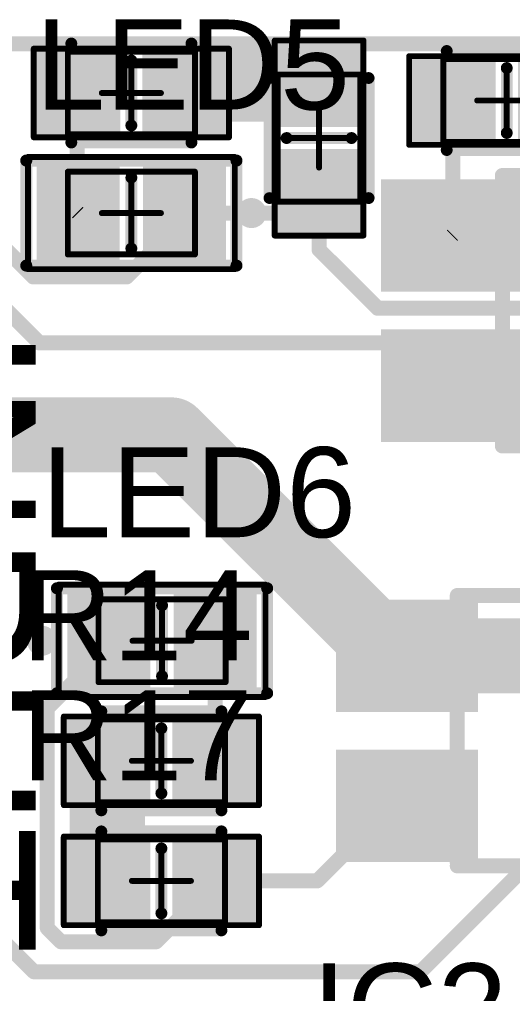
# Model space of a CAD drawing. Header units: millimetres. Extents: x 0.82 to 4.9, y 1.18 to 4.75.
# Drawn here: x 1.54 to 1.869, y 2.32 to 2.969 of the extents above; entities that cross this region are included whole.
import ezdxf

# ---------------------------------------------------------------- set-up
doc = ezdxf.new("R2010")
doc.units = ezdxf.units.MM
doc.header["$MEASUREMENT"] = 0
for name, color, linetype in [('Mechanical1', 6, 'Continuous'), ('Mechanical15', 56, 'Continuous'), ('TopLayer', 1, 'Continuous'), ('TopOverlay', 2, 'Continuous'), ('TopPaste', 8, 'Continuous'), ('TopSolder', 216, 'Continuous')]:
    doc.layers.add(name, color=color, linetype=linetype)
doc.styles.add('Arial', font='arial.ttf', dxfattribs={"height": 0.2})

# ---------------------------------------------------------------- blocks, each defined once
blk = doc.blocks.new('6_0805_L_22')
at = {"layer": 'TopLayer'}
for points in [[(-0.06061, -0.02559), (-0.06061, 0.02559), (-0.01139, 0.02559), (-0.01139, -0.02559)], [(0.01139, -0.02559), (0.01139, 0.02559), (0.06061, 0.02559), (0.06061, -0.02559)]]:
    blk.add_hatch(color=1, dxfattribs=at).paths.add_polyline_path(points)
at = {"layer": 'TopPaste'}
for points in [[(-0.06061, -0.02559), (-0.06061, 0.02559), (-0.01139, 0.02559), (-0.01139, -0.02559)], [(0.01139, -0.02559), (0.01139, 0.02559), (0.06061, 0.02559), (0.06061, -0.02559)]]:
    blk.add_hatch(color=8, dxfattribs=at).paths.add_polyline_path(points)
at = {"layer": 'TopSolder'}
for points in [[(-0.06461, -0.02959), (-0.06461, 0.02959), (-0.00739, 0.02959), (-0.00739, -0.02959)], [(0.00739, -0.02959), (0.00739, 0.02959), (0.06461, 0.02959), (0.06461, -0.02959)]]:
    blk.add_hatch(color=216, dxfattribs=at).paths.add_polyline_path(points)
at = {"layer": 'Mechanical1', "const_width": 0.00394}
for points in [[(-0.04232, -0.02756), (-0.04232, 0.02756)], [(-0.04232, 0.02756), (0.04232, 0.02756)], [(0.04232, -0.02756), (0.04232, 0.02756)], [(-0.04232, -0.02756), (0.04232, -0.02756)]]:
    blk.add_lwpolyline(points, dxfattribs=at)
at = {"layer": 'Mechanical1', "const_width": 0.00197}
for points in [[(-0.04331, 0.02756, 1), (-0.04134, 0.02756, 1)], [(-0.04331, 0.02756, 1), (-0.04134, 0.02756, 1)], [(0.04134, 0.02756, 1), (0.04331, 0.02756, 1)], [(0.04134, 0.02756, 1), (0.04331, 0.02756, 1)], [(-0.04331, -0.02756, 1), (-0.04134, -0.02756, 1)], [(-0.04331, -0.02756, 1), (-0.04134, -0.02756, 1)], [(0.04134, -0.02756, 1), (0.04331, -0.02756, 1)], [(0.04134, -0.02756, 1), (0.04331, -0.02756, 1)]]:
    blk.add_lwpolyline(points, format="xyb", close=True, dxfattribs=at)
at = {"layer": 'Mechanical15', "const_width": 0.00394}
for points in [[(-0.065, -0.02953), (-0.065, 0.02953)], [(-0.065, 0.02953), (0.065, 0.02953)], [(0.065, -0.02953), (0.065, 0.02953)], [(0, -0.01968), (0, 0.01969)], [(-0.01968, 0), (0.01969, 0)], [(-0.065, -0.02953), (0.065, -0.02953)]]:
    blk.add_lwpolyline(points, dxfattribs=at)
at = {"layer": 'Mechanical15', "const_width": 0.00197}
for points in [[(-0.06598, 0.02953, 1), (-0.06402, 0.02953, 1)], [(-0.06598, 0.02953, 1), (-0.06402, 0.02953, 1)], [(0.06402, 0.02953, 1), (0.06598, 0.02953, 1)], [(0.06402, 0.02953, 1), (0.06598, 0.02953, 1)], [(-0.00098, 0.01969, 1), (0.00098, 0.01969, 1)], [(-0.02067, 0, 1), (-0.0187, 0, 1)], [(0.0187, 0, 1), (0.02067, 0, 1)], [(-0.00098, -0.01968, 1), (0.00098, -0.01968, 1)], [(-0.06598, -0.02953, 1), (-0.06402, -0.02953, 1)], [(-0.06598, -0.02953, 1), (-0.06402, -0.02953, 1)], [(0.06402, -0.02953, 1), (0.06598, -0.02953, 1)], [(0.06402, -0.02953, 1), (0.06598, -0.02953, 1)]]:
    blk.add_lwpolyline(points, format="xyb", close=True, dxfattribs=at)
at = {"layer": 'TopOverlay', "const_width": 0.00787}
for points in [[(-0.04, 0.033), (0.04, 0.033)], [(0, -0.02165), (0, 0.02165)], [(-0.04, -0.033), (0.04, -0.033)]]:
    blk.add_lwpolyline(points, dxfattribs=at)
at = {"layer": 'TopOverlay', "const_width": 0.00394}
for points in [[(-0.04197, 0.033, 1), (-0.03803, 0.033, 1)], [(0.03803, 0.033, 1), (0.04197, 0.033, 1)], [(-0.00197, 0.02165, 1), (0.00197, 0.02165, 1)], [(-0.00197, -0.02165, 1), (0.00197, -0.02165, 1)], [(-0.04197, -0.033, 1), (-0.03803, -0.033, 1)], [(0.03803, -0.033, 1), (0.04197, -0.033, 1)]]:
    blk.add_lwpolyline(points, format="xyb", close=True, dxfattribs=at)
blk = doc.blocks.new('6_0805_L_23')
at = {"layer": 'TopLayer'}
for points in [[(-0.06061, -0.02559), (-0.06061, 0.02559), (-0.01139, 0.02559), (-0.01139, -0.02559)], [(0.01139, -0.02559), (0.01139, 0.02559), (0.06061, 0.02559), (0.06061, -0.02559)]]:
    blk.add_hatch(color=1, dxfattribs=at).paths.add_polyline_path(points)
at = {"layer": 'TopPaste'}
for points in [[(-0.06061, -0.02559), (-0.06061, 0.02559), (-0.01139, 0.02559), (-0.01139, -0.02559)], [(0.01139, -0.02559), (0.01139, 0.02559), (0.06061, 0.02559), (0.06061, -0.02559)]]:
    blk.add_hatch(color=8, dxfattribs=at).paths.add_polyline_path(points)
at = {"layer": 'TopSolder'}
for points in [[(-0.06461, -0.02959), (-0.06461, 0.02959), (-0.00739, 0.02959), (-0.00739, -0.02959)], [(0.00739, -0.02959), (0.00739, 0.02959), (0.06461, 0.02959), (0.06461, -0.02959)]]:
    blk.add_hatch(color=216, dxfattribs=at).paths.add_polyline_path(points)
at = {"layer": 'Mechanical1', "const_width": 0.00394}
for points in [[(-0.04232, 0.02756), (-0.04232, -0.02756)], [(0.04232, 0.02756), (-0.04232, 0.02756)], [(0.04232, 0.02756), (0.04232, -0.02756)], [(0.04232, -0.02756), (-0.04232, -0.02756)]]:
    blk.add_lwpolyline(points, dxfattribs=at)
at = {"layer": 'Mechanical1', "const_width": 0.00197}
for points in [[(-0.04331, 0.02756, 1), (-0.04134, 0.02756, 1)], [(-0.04331, 0.02756, 1), (-0.04134, 0.02756, 1)], [(0.04134, 0.02756, 1), (0.04331, 0.02756, 1)], [(0.04134, 0.02756, 1), (0.04331, 0.02756, 1)], [(-0.04331, -0.02756, 1), (-0.04134, -0.02756, 1)], [(-0.04331, -0.02756, 1), (-0.04134, -0.02756, 1)], [(0.04134, -0.02756, 1), (0.04331, -0.02756, 1)], [(0.04134, -0.02756, 1), (0.04331, -0.02756, 1)]]:
    blk.add_lwpolyline(points, format="xyb", close=True, dxfattribs=at)
at = {"layer": 'Mechanical15', "const_width": 0.00394}
for points in [[(-0.065, 0.02953), (-0.065, -0.02953)], [(0.065, 0.02953), (-0.065, 0.02953)], [(0.065, 0.02953), (0.065, -0.02953)], [(0, 0.01969), (0, -0.01969)], [(0.01969, 0), (-0.01969, 0)], [(0.065, -0.02953), (-0.065, -0.02953)]]:
    blk.add_lwpolyline(points, dxfattribs=at)
at = {"layer": 'Mechanical15', "const_width": 0.00197}
for points in [[(-0.06598, 0.02953, 1), (-0.06402, 0.02953, 1)], [(-0.06598, 0.02953, 1), (-0.06402, 0.02953, 1)], [(0.06402, 0.02953, 1), (0.06598, 0.02953, 1)], [(0.06402, 0.02953, 1), (0.06598, 0.02953, 1)], [(-0.00098, 0.01969, 1), (0.00098, 0.01969, 1)], [(-0.02067, 0, 1), (-0.0187, 0, 1)], [(0.0187, 0, 1), (0.02067, 0, 1)], [(-0.00098, -0.01969, 1), (0.00098, -0.01969, 1)], [(-0.06598, -0.02953, 1), (-0.06402, -0.02953, 1)], [(-0.06598, -0.02953, 1), (-0.06402, -0.02953, 1)], [(0.06402, -0.02953, 1), (0.06598, -0.02953, 1)], [(0.06402, -0.02953, 1), (0.06598, -0.02953, 1)]]:
    blk.add_lwpolyline(points, format="xyb", close=True, dxfattribs=at)
at = {"layer": 'TopOverlay', "const_width": 0.00787}
for points in [[(0.04, 0.033), (-0.04, 0.033)], [(0, 0.02165), (0, -0.02165)], [(0.04, -0.033), (-0.04, -0.033)]]:
    blk.add_lwpolyline(points, dxfattribs=at)
at = {"layer": 'TopOverlay', "const_width": 0.00394}
for points in [[(-0.04197, 0.033, 1), (-0.03803, 0.033, 1)], [(0.03803, 0.033, 1), (0.04197, 0.033, 1)], [(-0.00197, 0.02165, 1), (0.00197, 0.02165, 1)], [(-0.00197, -0.02165, 1), (0.00197, -0.02165, 1)], [(-0.04197, -0.033, 1), (-0.03803, -0.033, 1)], [(0.03803, -0.033, 1), (0.04197, -0.033, 1)]]:
    blk.add_lwpolyline(points, format="xyb", close=True, dxfattribs=at)
blk = doc.blocks.new('6_0805_L_24')
at = {"layer": 'TopLayer'}
for points in [[(-0.06061, -0.02559), (-0.06061, 0.02559), (-0.01139, 0.02559), (-0.01139, -0.02559)], [(0.01139, -0.02559), (0.01139, 0.02559), (0.06061, 0.02559), (0.06061, -0.02559)]]:
    blk.add_hatch(color=1, dxfattribs=at).paths.add_polyline_path(points)
at = {"layer": 'TopPaste'}
for points in [[(-0.06061, -0.02559), (-0.06061, 0.02559), (-0.01139, 0.02559), (-0.01139, -0.02559)], [(0.01139, -0.02559), (0.01139, 0.02559), (0.06061, 0.02559), (0.06061, -0.02559)]]:
    blk.add_hatch(color=8, dxfattribs=at).paths.add_polyline_path(points)
at = {"layer": 'TopSolder'}
for points in [[(-0.06461, -0.02959), (-0.06461, 0.02959), (-0.00739, 0.02959), (-0.00739, -0.02959)], [(0.00739, -0.02959), (0.00739, 0.02959), (0.06461, 0.02959), (0.06461, -0.02959)]]:
    blk.add_hatch(color=216, dxfattribs=at).paths.add_polyline_path(points)
at = {"layer": 'Mechanical1', "const_width": 0.00394}
for points in [[(-0.04232, -0.02756), (-0.04232, 0.02756)], [(0.04232, 0.02756), (-0.04232, 0.02756)], [(0.04232, -0.02756), (0.04232, 0.02756)], [(0.04232, -0.02756), (-0.04232, -0.02756)]]:
    blk.add_lwpolyline(points, dxfattribs=at)
at = {"layer": 'Mechanical1', "const_width": 0.00197}
for points in [[(-0.04331, 0.02756, 1), (-0.04134, 0.02756, 1)], [(-0.04331, 0.02756, 1), (-0.04134, 0.02756, 1)], [(0.04134, 0.02756, 1), (0.04331, 0.02756, 1)], [(0.04134, 0.02756, 1), (0.04331, 0.02756, 1)], [(-0.04331, -0.02756, 1), (-0.04134, -0.02756, 1)], [(-0.04331, -0.02756, 1), (-0.04134, -0.02756, 1)], [(0.04134, -0.02756, 1), (0.04331, -0.02756, 1)], [(0.04134, -0.02756, 1), (0.04331, -0.02756, 1)]]:
    blk.add_lwpolyline(points, format="xyb", close=True, dxfattribs=at)
at = {"layer": 'Mechanical15', "const_width": 0.00394}
for points in [[(-0.065, -0.02953), (-0.065, 0.02953)], [(0.065, 0.02953), (-0.065, 0.02953)], [(0.065, -0.02953), (0.065, 0.02953)], [(0, -0.01968), (0, 0.01969)], [(0.01969, 0), (-0.01969, 0)], [(0.065, -0.02953), (-0.065, -0.02953)]]:
    blk.add_lwpolyline(points, dxfattribs=at)
at = {"layer": 'Mechanical15', "const_width": 0.00197}
for points in [[(-0.06598, 0.02953, 1), (-0.06402, 0.02953, 1)], [(-0.06598, 0.02953, 1), (-0.06402, 0.02953, 1)], [(0.06402, 0.02953, 1), (0.06598, 0.02953, 1)], [(0.06402, 0.02953, 1), (0.06598, 0.02953, 1)], [(-0.00098, 0.01969, 1), (0.00098, 0.01969, 1)], [(-0.02067, 0, 1), (-0.0187, 0, 1)], [(0.0187, 0, 1), (0.02067, 0, 1)], [(-0.00098, -0.01968, 1), (0.00098, -0.01968, 1)], [(-0.06598, -0.02953, 1), (-0.06402, -0.02953, 1)], [(-0.06598, -0.02953, 1), (-0.06402, -0.02953, 1)], [(0.06402, -0.02953, 1), (0.06598, -0.02953, 1)], [(0.06402, -0.02953, 1), (0.06598, -0.02953, 1)]]:
    blk.add_lwpolyline(points, format="xyb", close=True, dxfattribs=at)
at = {"layer": 'TopOverlay', "const_width": 0.00787}
for points in [[(0.04, 0.033), (-0.04, 0.033)], [(0, -0.02165), (0, 0.02165)], [(0.04, -0.033), (-0.04, -0.033)]]:
    blk.add_lwpolyline(points, dxfattribs=at)
at = {"layer": 'TopOverlay', "const_width": 0.00394}
for points in [[(-0.04197, 0.033, 1), (-0.03803, 0.033, 1)], [(0.03803, 0.033, 1), (0.04197, 0.033, 1)], [(-0.00197, 0.02165, 1), (0.00197, 0.02165, 1)], [(-0.00197, -0.02165, 1), (0.00197, -0.02165, 1)], [(-0.04197, -0.033, 1), (-0.03803, -0.033, 1)], [(0.03803, -0.033, 1), (0.04197, -0.033, 1)]]:
    blk.add_lwpolyline(points, format="xyb", close=True, dxfattribs=at)
blk = doc.blocks.new('6_0805_L_25')
at = {"layer": 'TopLayer'}
for points in [[(-0.06061, -0.02559), (-0.06061, 0.02559), (-0.01139, 0.02559), (-0.01139, -0.02559)], [(0.01139, -0.02559), (0.01139, 0.02559), (0.06061, 0.02559), (0.06061, -0.02559)]]:
    blk.add_hatch(color=1, dxfattribs=at).paths.add_polyline_path(points)
at = {"layer": 'TopPaste'}
for points in [[(-0.06061, -0.02559), (-0.06061, 0.02559), (-0.01139, 0.02559), (-0.01139, -0.02559)], [(0.01139, -0.02559), (0.01139, 0.02559), (0.06061, 0.02559), (0.06061, -0.02559)]]:
    blk.add_hatch(color=8, dxfattribs=at).paths.add_polyline_path(points)
at = {"layer": 'TopSolder'}
for points in [[(-0.06461, -0.02959), (-0.06461, 0.02959), (-0.00739, 0.02959), (-0.00739, -0.02959)], [(0.00739, -0.02959), (0.00739, 0.02959), (0.06461, 0.02959), (0.06461, -0.02959)]]:
    blk.add_hatch(color=216, dxfattribs=at).paths.add_polyline_path(points)
at = {"layer": 'Mechanical1', "const_width": 0.00394}
for points in [[(-0.04232, 0.02756), (-0.04232, -0.02756)], [(0.04232, 0.02756), (-0.04232, 0.02756)], [(0.04232, 0.02756), (0.04232, -0.02756)], [(0.04232, -0.02756), (-0.04232, -0.02756)]]:
    blk.add_lwpolyline(points, dxfattribs=at)
at = {"layer": 'Mechanical1', "const_width": 0.00197}
for points in [[(-0.04331, 0.02756, 1), (-0.04134, 0.02756, 1)], [(-0.04331, 0.02756, 1), (-0.04134, 0.02756, 1)], [(0.04134, 0.02756, 1), (0.04331, 0.02756, 1)], [(0.04134, 0.02756, 1), (0.04331, 0.02756, 1)], [(-0.04331, -0.02756, 1), (-0.04134, -0.02756, 1)], [(-0.04331, -0.02756, 1), (-0.04134, -0.02756, 1)], [(0.04134, -0.02756, 1), (0.04331, -0.02756, 1)], [(0.04134, -0.02756, 1), (0.04331, -0.02756, 1)]]:
    blk.add_lwpolyline(points, format="xyb", close=True, dxfattribs=at)
at = {"layer": 'Mechanical15', "const_width": 0.00394}
for points in [[(-0.065, 0.02953), (-0.065, -0.02953)], [(0.065, 0.02953), (-0.065, 0.02953)], [(0.065, 0.02953), (0.065, -0.02953)], [(0, 0.01969), (0, -0.01969)], [(0.01969, 0), (-0.01969, 0)], [(0.065, -0.02953), (-0.065, -0.02953)]]:
    blk.add_lwpolyline(points, dxfattribs=at)
at = {"layer": 'Mechanical15', "const_width": 0.00197}
for points in [[(-0.06598, 0.02953, 1), (-0.06402, 0.02953, 1)], [(-0.06598, 0.02953, 1), (-0.06402, 0.02953, 1)], [(0.06402, 0.02953, 1), (0.06598, 0.02953, 1)], [(0.06402, 0.02953, 1), (0.06598, 0.02953, 1)], [(-0.00098, 0.01969, 1), (0.00098, 0.01969, 1)], [(-0.02067, 0, 1), (-0.0187, 0, 1)], [(0.0187, 0, 1), (0.02067, 0, 1)], [(-0.00098, -0.01969, 1), (0.00098, -0.01969, 1)], [(-0.06598, -0.02953, 1), (-0.06402, -0.02953, 1)], [(-0.06598, -0.02953, 1), (-0.06402, -0.02953, 1)], [(0.06402, -0.02953, 1), (0.06598, -0.02953, 1)], [(0.06402, -0.02953, 1), (0.06598, -0.02953, 1)]]:
    blk.add_lwpolyline(points, format="xyb", close=True, dxfattribs=at)
at = {"layer": 'TopOverlay', "const_width": 0.00787}
for points in [[(0.04, 0.033), (-0.04, 0.033)], [(0, 0.02165), (0, -0.02165)], [(0.04, -0.033), (-0.04, -0.033)]]:
    blk.add_lwpolyline(points, dxfattribs=at)
at = {"layer": 'TopOverlay', "const_width": 0.00394}
for points in [[(-0.04197, 0.033, 1), (-0.03803, 0.033, 1)], [(0.03803, 0.033, 1), (0.04197, 0.033, 1)], [(-0.00197, 0.02165, 1), (0.00197, 0.02165, 1)], [(-0.00197, -0.02165, 1), (0.00197, -0.02165, 1)], [(-0.04197, -0.033, 1), (-0.03803, -0.033, 1)], [(0.03803, -0.033, 1), (0.04197, -0.033, 1)]]:
    blk.add_lwpolyline(points, format="xyb", close=True, dxfattribs=at)
blk = doc.blocks.new('6_0805_L_26')
at = {"layer": 'TopLayer'}
for points in [[(-0.06061, -0.02559), (-0.06061, 0.02559), (-0.01139, 0.02559), (-0.01139, -0.02559)], [(0.01139, -0.02559), (0.01139, 0.02559), (0.06061, 0.02559), (0.06061, -0.02559)]]:
    blk.add_hatch(color=1, dxfattribs=at).paths.add_polyline_path(points)
at = {"layer": 'TopPaste'}
for points in [[(-0.06061, -0.02559), (-0.06061, 0.02559), (-0.01139, 0.02559), (-0.01139, -0.02559)], [(0.01139, -0.02559), (0.01139, 0.02559), (0.06061, 0.02559), (0.06061, -0.02559)]]:
    blk.add_hatch(color=8, dxfattribs=at).paths.add_polyline_path(points)
at = {"layer": 'TopSolder'}
for points in [[(-0.06461, -0.02959), (-0.06461, 0.02959), (-0.00739, 0.02959), (-0.00739, -0.02959)], [(0.00739, -0.02959), (0.00739, 0.02959), (0.06461, 0.02959), (0.06461, -0.02959)]]:
    blk.add_hatch(color=216, dxfattribs=at).paths.add_polyline_path(points)
at = {"layer": 'Mechanical1', "const_width": 0.00394}
for points in [[(-0.04232, -0.02756), (-0.04232, 0.02756)], [(-0.04232, 0.02756), (0.04232, 0.02756)], [(0.04232, -0.02756), (0.04232, 0.02756)], [(-0.04232, -0.02756), (0.04232, -0.02756)]]:
    blk.add_lwpolyline(points, dxfattribs=at)
at = {"layer": 'Mechanical1', "const_width": 0.00197}
for points in [[(-0.04331, 0.02756, 1), (-0.04134, 0.02756, 1)], [(-0.04331, 0.02756, 1), (-0.04134, 0.02756, 1)], [(0.04134, 0.02756, 1), (0.04331, 0.02756, 1)], [(0.04134, 0.02756, 1), (0.04331, 0.02756, 1)], [(-0.04331, -0.02756, 1), (-0.04134, -0.02756, 1)], [(-0.04331, -0.02756, 1), (-0.04134, -0.02756, 1)], [(0.04134, -0.02756, 1), (0.04331, -0.02756, 1)], [(0.04134, -0.02756, 1), (0.04331, -0.02756, 1)]]:
    blk.add_lwpolyline(points, format="xyb", close=True, dxfattribs=at)
at = {"layer": 'Mechanical15', "const_width": 0.00394}
for points in [[(-0.065, -0.02953), (-0.065, 0.02953)], [(-0.065, 0.02953), (0.065, 0.02953)], [(0.065, -0.02953), (0.065, 0.02953)], [(0, -0.01968), (0, 0.01969)], [(-0.01968, 0), (0.01969, 0)], [(-0.065, -0.02953), (0.065, -0.02953)]]:
    blk.add_lwpolyline(points, dxfattribs=at)
at = {"layer": 'Mechanical15', "const_width": 0.00197}
for points in [[(-0.06598, 0.02953, 1), (-0.06402, 0.02953, 1)], [(-0.06598, 0.02953, 1), (-0.06402, 0.02953, 1)], [(0.06402, 0.02953, 1), (0.06598, 0.02953, 1)], [(0.06402, 0.02953, 1), (0.06598, 0.02953, 1)], [(-0.00098, 0.01969, 1), (0.00098, 0.01969, 1)], [(-0.02067, 0, 1), (-0.0187, 0, 1)], [(0.0187, 0, 1), (0.02067, 0, 1)], [(-0.00098, -0.01968, 1), (0.00098, -0.01968, 1)], [(-0.06598, -0.02953, 1), (-0.06402, -0.02953, 1)], [(-0.06598, -0.02953, 1), (-0.06402, -0.02953, 1)], [(0.06402, -0.02953, 1), (0.06598, -0.02953, 1)], [(0.06402, -0.02953, 1), (0.06598, -0.02953, 1)]]:
    blk.add_lwpolyline(points, format="xyb", close=True, dxfattribs=at)
at = {"layer": 'TopOverlay', "const_width": 0.00787}
for points in [[(-0.04, 0.033), (0.04, 0.033)], [(0, -0.02165), (0, 0.02165)], [(-0.04, -0.033), (0.04, -0.033)]]:
    blk.add_lwpolyline(points, dxfattribs=at)
at = {"layer": 'TopOverlay', "const_width": 0.00394}
for points in [[(-0.04197, 0.033, 1), (-0.03803, 0.033, 1)], [(0.03803, 0.033, 1), (0.04197, 0.033, 1)], [(-0.00197, 0.02165, 1), (0.00197, 0.02165, 1)], [(-0.00197, -0.02165, 1), (0.00197, -0.02165, 1)], [(-0.04197, -0.033, 1), (-0.03803, -0.033, 1)], [(0.03803, -0.033, 1), (0.04197, -0.033, 1)]]:
    blk.add_lwpolyline(points, format="xyb", close=True, dxfattribs=at)
blk = doc.blocks.new('0805_LED___GREEN_56')
at = {"layer": 'TopLayer'}
for points in [[(-0.05905, -0.02756), (-0.05905, 0.02756), (-0.01181, 0.02756), (-0.01181, -0.02756)], [(0.01181, -0.02756), (0.01181, 0.02756), (0.05906, 0.02756), (0.05906, -0.02756)]]:
    blk.add_hatch(color=1, dxfattribs=at).paths.add_polyline_path(points)
at = {"layer": 'TopPaste'}
for points in [[(-0.05905, -0.02756), (-0.05905, 0.02756), (-0.01181, 0.02756), (-0.01181, -0.02756)], [(0.01181, -0.02756), (0.01181, 0.02756), (0.05906, 0.02756), (0.05906, -0.02756)]]:
    blk.add_hatch(color=8, dxfattribs=at).paths.add_polyline_path(points)
at = {"layer": 'TopSolder'}
for points in [[(-0.06305, -0.03156), (-0.06305, 0.03156), (-0.00781, 0.03156), (-0.00781, -0.03156)], [(0.00781, -0.03156), (0.00781, 0.03156), (0.06306, 0.03156), (0.06306, -0.03156)]]:
    blk.add_hatch(color=216, dxfattribs=at).paths.add_polyline_path(points)
at = {"layer": 'Mechanical1', "const_width": 0.00394}
for points in [[(0.04232, 0.02756), (-0.04232, 0.02756)], [(-0.04232, 0.02756), (-0.04232, -0.02756)], [(0.04232, 0.02756), (0.04232, -0.02756)], [(0.04232, -0.02756), (-0.04232, -0.02756)]]:
    blk.add_lwpolyline(points, dxfattribs=at)
at = {"layer": 'Mechanical1', "const_width": 0.00197}
for points in [[(-0.04331, 0.02756, 1), (-0.04134, 0.02756, 1)], [(-0.04331, 0.02756, 1), (-0.04134, 0.02756, 1)], [(0.04134, 0.02756, 1), (0.04331, 0.02756, 1)], [(0.04134, 0.02756, 1), (0.04331, 0.02756, 1)], [(-0.04331, -0.02756, 1), (-0.04134, -0.02756, 1)], [(-0.04331, -0.02756, 1), (-0.04134, -0.02756, 1)], [(0.04134, -0.02756, 1), (0.04331, -0.02756, 1)], [(0.04134, -0.02756, 1), (0.04331, -0.02756, 1)]]:
    blk.add_lwpolyline(points, format="xyb", close=True, dxfattribs=at)
at = {"layer": 'Mechanical15', "const_width": 0.00394}
for points in [[(-0.0689, 0.0374), (-0.0689, -0.0374)], [(0.0689, 0.0374), (-0.0689, 0.0374)], [(0.0689, 0.0374), (0.0689, -0.0374)], [(0, 0.01969), (0, -0.01969)], [(0.01969, 0), (-0.01968, 0)], [(0.0689, -0.0374), (-0.0689, -0.0374)]]:
    blk.add_lwpolyline(points, dxfattribs=at)
at = {"layer": 'Mechanical15', "const_width": 0.00197}
for points in [[(-0.06988, 0.0374, 1), (-0.06791, 0.0374, 1)], [(-0.06988, 0.0374, 1), (-0.06791, 0.0374, 1)], [(0.06791, 0.0374, 1), (0.06988, 0.0374, 1)], [(0.06791, 0.0374, 1), (0.06988, 0.0374, 1)], [(-0.00099, 0.01969, 1), (0.00098, 0.01969, 1)], [(-0.02067, 0, 1), (-0.0187, 0, 1)], [(0.0187, 0, 1), (0.02067, 0, 1)], [(-0.00099, -0.01969, 1), (0.00098, -0.01969, 1)], [(-0.06988, -0.0374, 1), (-0.06791, -0.0374, 1)], [(-0.06988, -0.0374, 1), (-0.06791, -0.0374, 1)], [(0.06791, -0.0374, 1), (0.06988, -0.0374, 1)], [(0.06791, -0.0374, 1), (0.06988, -0.0374, 1)]]:
    blk.add_lwpolyline(points, format="xyb", close=True, dxfattribs=at)
at = {"layer": 'TopOverlay'}
for points, const_width in [([(0.07, 0.035), (-0.07, 0.035)], 0.008), ([(-0.07, 0.035), (-0.07, -0.035)], 0.008), ([(0.07, 0.035), (0.07, -0.035)], 0.008), ([(0, 0.02362), (0, -0.02362)], 0.00787), ([(0.07, -0.035), (-0.07, -0.035)], 0.008)]:
    blk.add_lwpolyline(points, dxfattribs=dict(at, const_width=const_width))
for points, const_width in [([(-0.072, 0.035, 1), (-0.068, 0.035, 1)], 0.004), ([(-0.072, 0.035, 1), (-0.068, 0.035, 1)], 0.004), ([(0.068, 0.035, 1), (0.072, 0.035, 1)], 0.004), ([(0.068, 0.035, 1), (0.072, 0.035, 1)], 0.004), ([(-0.00197, 0.02362, 1), (0.00197, 0.02362, 1)], 0.00394), ([(0.085, 0, 1), (0.075, 0, 1)], 0.01), ([(0.0725, 0, 1), (0.0775, 0, 1)], 0.005), ([(0.0825, 0, 1), (0.0875, 0, 1)], 0.005), ([(-0.00197, -0.02362, 1), (0.00197, -0.02362, 1)], 0.00394), ([(-0.072, -0.035, 1), (-0.068, -0.035, 1)], 0.004), ([(-0.072, -0.035, 1), (-0.068, -0.035, 1)], 0.004), ([(0.068, -0.035, 1), (0.072, -0.035, 1)], 0.004), ([(0.068, -0.035, 1), (0.072, -0.035, 1)], 0.004)]:
    blk.add_lwpolyline(points, format="xyb", close=True, dxfattribs=dict(at, const_width=const_width))
blk = doc.blocks.new('0805_LED___GREEN_57')
at = {"layer": 'TopLayer'}
for points in [[(-0.05905, -0.02756), (-0.05905, 0.02756), (-0.01181, 0.02756), (-0.01181, -0.02756)], [(0.01181, -0.02756), (0.01181, 0.02756), (0.05906, 0.02756), (0.05906, -0.02756)]]:
    blk.add_hatch(color=1, dxfattribs=at).paths.add_polyline_path(points)
at = {"layer": 'TopPaste'}
for points in [[(-0.05905, -0.02756), (-0.05905, 0.02756), (-0.01181, 0.02756), (-0.01181, -0.02756)], [(0.01181, -0.02756), (0.01181, 0.02756), (0.05906, 0.02756), (0.05906, -0.02756)]]:
    blk.add_hatch(color=8, dxfattribs=at).paths.add_polyline_path(points)
at = {"layer": 'TopSolder'}
for points in [[(-0.06305, -0.03156), (-0.06305, 0.03156), (-0.00781, 0.03156), (-0.00781, -0.03156)], [(0.00781, -0.03156), (0.00781, 0.03156), (0.06306, 0.03156), (0.06306, -0.03156)]]:
    blk.add_hatch(color=216, dxfattribs=at).paths.add_polyline_path(points)
at = {"layer": 'Mechanical1', "const_width": 0.00394}
for points in [[(-0.04232, 0.02756), (0.04232, 0.02756)], [(-0.04232, -0.02756), (-0.04232, 0.02756)], [(0.04232, -0.02756), (0.04232, 0.02756)], [(-0.04232, -0.02756), (0.04232, -0.02756)]]:
    blk.add_lwpolyline(points, dxfattribs=at)
at = {"layer": 'Mechanical1', "const_width": 0.00197}
for points in [[(-0.04331, 0.02756, 1), (-0.04134, 0.02756, 1)], [(-0.04331, 0.02756, 1), (-0.04134, 0.02756, 1)], [(0.04134, 0.02756, 1), (0.04331, 0.02756, 1)], [(0.04134, 0.02756, 1), (0.04331, 0.02756, 1)], [(-0.04331, -0.02756, 1), (-0.04134, -0.02756, 1)], [(-0.04331, -0.02756, 1), (-0.04134, -0.02756, 1)], [(0.04134, -0.02756, 1), (0.04331, -0.02756, 1)], [(0.04134, -0.02756, 1), (0.04331, -0.02756, 1)]]:
    blk.add_lwpolyline(points, format="xyb", close=True, dxfattribs=at)
at = {"layer": 'Mechanical15', "const_width": 0.00394}
for points in [[(-0.0689, -0.0374), (-0.0689, 0.0374)], [(-0.0689, 0.0374), (0.0689, 0.0374)], [(0.0689, -0.0374), (0.0689, 0.0374)], [(0, -0.01968), (0, 0.01969)], [(-0.01968, 0), (0.01969, 0)], [(-0.0689, -0.0374), (0.0689, -0.0374)]]:
    blk.add_lwpolyline(points, dxfattribs=at)
at = {"layer": 'Mechanical15', "const_width": 0.00197}
for points in [[(-0.06988, 0.0374, 1), (-0.06791, 0.0374, 1)], [(-0.06988, 0.0374, 1), (-0.06791, 0.0374, 1)], [(0.06791, 0.0374, 1), (0.06988, 0.0374, 1)], [(0.06791, 0.0374, 1), (0.06988, 0.0374, 1)], [(-0.00098, 0.01969, 1), (0.00098, 0.01969, 1)], [(-0.02067, 0, 1), (-0.0187, 0, 1)], [(0.0187, 0, 1), (0.02067, 0, 1)], [(-0.00098, -0.01968, 1), (0.00098, -0.01968, 1)], [(-0.06988, -0.0374, 1), (-0.06791, -0.0374, 1)], [(-0.06988, -0.0374, 1), (-0.06791, -0.0374, 1)], [(0.06791, -0.0374, 1), (0.06988, -0.0374, 1)], [(0.06791, -0.0374, 1), (0.06988, -0.0374, 1)]]:
    blk.add_lwpolyline(points, format="xyb", close=True, dxfattribs=at)
at = {"layer": 'TopOverlay'}
for points, const_width in [([(-0.07, 0.035), (0.07, 0.035)], 0.008), ([(-0.07, -0.035), (-0.07, 0.035)], 0.008), ([(0.07, -0.035), (0.07, 0.035)], 0.008), ([(0, -0.02362), (0, 0.02362)], 0.00787), ([(-0.07, -0.035), (0.07, -0.035)], 0.008)]:
    blk.add_lwpolyline(points, dxfattribs=dict(at, const_width=const_width))
for points, const_width in [([(-0.072, 0.035, 1), (-0.068, 0.035, 1)], 0.004), ([(-0.072, 0.035, 1), (-0.068, 0.035, 1)], 0.004), ([(0.068, 0.035, 1), (0.072, 0.035, 1)], 0.004), ([(0.068, 0.035, 1), (0.072, 0.035, 1)], 0.004), ([(-0.00197, 0.02362, 1), (0.00197, 0.02362, 1)], 0.00394), ([(0.085, 0, 1), (0.075, 0, 1)], 0.01), ([(0.0725, 0, 1), (0.0775, 0, 1)], 0.005), ([(0.0825, 0, 1), (0.0875, 0, 1)], 0.005), ([(-0.00197, -0.02362, 1), (0.00197, -0.02362, 1)], 0.00394), ([(-0.072, -0.035, 1), (-0.068, -0.035, 1)], 0.004), ([(-0.072, -0.035, 1), (-0.068, -0.035, 1)], 0.004), ([(0.068, -0.035, 1), (0.072, -0.035, 1)], 0.004), ([(0.068, -0.035, 1), (0.072, -0.035, 1)], 0.004)]:
    blk.add_lwpolyline(points, format="xyb", close=True, dxfattribs=dict(at, const_width=const_width))
blk = doc.blocks.new('PC817_SMT_68')
at = {"layer": 'TopLayer'}
for points in [[(-0.20473, 0.01654), (-0.20473, 0.08346), (-0.11811, 0.08346), (-0.11811, 0.01654)], [(0.11811, 0.01654), (0.11811, 0.08346), (0.20473, 0.08346), (0.20473, 0.01654)], [(-0.20473, -0.08346), (-0.20473, -0.01654), (-0.11811, -0.01654), (-0.11811, -0.08346)], [(0.11811, -0.08346), (0.11811, -0.01654), (0.20473, -0.01654), (0.20473, -0.08346)]]:
    blk.add_hatch(color=1, dxfattribs=at).paths.add_polyline_path(points)
at = {"layer": 'TopPaste'}
for points in [[(-0.20473, 0.01654), (-0.20473, 0.08346), (-0.11811, 0.08346), (-0.11811, 0.01654)], [(0.11811, 0.01654), (0.11811, 0.08346), (0.20473, 0.08346), (0.20473, 0.01654)], [(-0.20473, -0.08346), (-0.20473, -0.01654), (-0.11811, -0.01654), (-0.11811, -0.08346)], [(0.11811, -0.08346), (0.11811, -0.01654), (0.20473, -0.01654), (0.20473, -0.08346)]]:
    blk.add_hatch(color=8, dxfattribs=at).paths.add_polyline_path(points)
at = {"layer": 'TopSolder'}
for points in [[(-0.20873, 0.01254), (-0.20873, 0.08746), (-0.11411, 0.08746), (-0.11411, 0.01254)], [(0.11411, 0.01254), (0.11411, 0.08746), (0.20873, 0.08746), (0.20873, 0.01254)], [(-0.20873, -0.08746), (-0.20873, -0.01254), (-0.11411, -0.01254), (-0.11411, -0.08746)], [(0.11411, -0.08746), (0.11411, -0.01254), (0.20873, -0.01254), (0.20873, -0.08746)]]:
    blk.add_hatch(color=216, dxfattribs=at).paths.add_polyline_path(points)
at = {"layer": 'Mechanical15', "const_width": 0.00394}
for points in [[(0, 0.01969), (0, -0.01969)], [(0.01969, 0), (-0.01969, 0)]]:
    blk.add_lwpolyline(points, dxfattribs=at)
at = {"layer": 'Mechanical15', "const_width": 0.00197}
for points in [[(-0.00098, 0.01969, 1), (0.00098, 0.01969, 1)], [(-0.02067, 0, 1), (-0.0187, 0, 1)], [(0.0187, 0, 1), (0.02067, 0, 1)], [(-0.00098, -0.01969, 1), (0.00098, -0.01969, 1)]]:
    blk.add_lwpolyline(points, format="xyb", close=True, dxfattribs=at)
at = {"layer": 'TopOverlay', "const_width": 0.01}
for points in [[(-0.12795, 0.09), (-0.12795, -0.09)], [(0.12795, 0.09), (-0.12795, 0.09)], [(-0.095, 0.09), (-0.095, -0.09016)], [(0.12795, 0.08795), (0.12795, -0.09)], [(0.12795, -0.09016), (-0.12795, -0.09016)]]:
    blk.add_lwpolyline(points, dxfattribs=at)
at = {"layer": 'TopOverlay'}
for points, const_width in [([(-0.13045, 0.09, 1), (-0.12545, 0.09, 1)], 0.005), ([(-0.13045, 0.09, 1), (-0.12545, 0.09, 1)], 0.005), ([(-0.0975, 0.09, 1), (-0.0925, 0.09, 1)], 0.005), ([(0.12545, 0.09, 1), (0.13045, 0.09, 1)], 0.005), ([(0.12545, 0.08795, 1), (0.13045, 0.08795, 1)], 0.005), ([(-0.05882, 0.065, 1), (-0.08118, 0.065, 1)], 0.01), ([(-0.08368, 0.065, 1), (-0.07868, 0.065, 1)], 0.005), ([(-0.06132, 0.065, 1), (-0.05632, 0.065, 1)], 0.005), ([(-0.13045, -0.09, 1), (-0.12545, -0.09, 1)], 0.005), ([(-0.13045, -0.09016, 1), (-0.12545, -0.09016, 1)], 0.005), ([(-0.0975, -0.09016, 1), (-0.0925, -0.09016, 1)], 0.005), ([(0.12545, -0.09, 1), (0.13045, -0.09, 1)], 0.005), ([(0.12545, -0.09016, 1), (0.13045, -0.09016, 1)], 0.005)]:
    blk.add_lwpolyline(points, format="xyb", close=True, dxfattribs=dict(at, const_width=const_width))
blk.add_text('PC817', height=0.04, dxfattribs=at).set_placement((-0.08, -0.025))
blk = doc.blocks.new('PC817_SMT_69')
at = {"layer": 'TopLayer'}
for points in [[(-0.20473, 0.01654), (-0.20473, 0.08346), (-0.11811, 0.08346), (-0.11811, 0.01654)], [(0.11811, 0.01654), (0.11811, 0.08346), (0.20473, 0.08346), (0.20473, 0.01654)], [(-0.20473, -0.08346), (-0.20473, -0.01654), (-0.11811, -0.01654), (-0.11811, -0.08346)], [(0.11811, -0.08346), (0.11811, -0.01654), (0.20473, -0.01654), (0.20473, -0.08346)]]:
    blk.add_hatch(color=1, dxfattribs=at).paths.add_polyline_path(points)
at = {"layer": 'TopPaste'}
for points in [[(-0.20473, 0.01654), (-0.20473, 0.08346), (-0.11811, 0.08346), (-0.11811, 0.01654)], [(0.11811, 0.01654), (0.11811, 0.08346), (0.20473, 0.08346), (0.20473, 0.01654)], [(-0.20473, -0.08346), (-0.20473, -0.01654), (-0.11811, -0.01654), (-0.11811, -0.08346)], [(0.11811, -0.08346), (0.11811, -0.01654), (0.20473, -0.01654), (0.20473, -0.08346)]]:
    blk.add_hatch(color=8, dxfattribs=at).paths.add_polyline_path(points)
at = {"layer": 'TopSolder'}
for points in [[(-0.20873, 0.01254), (-0.20873, 0.08746), (-0.11411, 0.08746), (-0.11411, 0.01254)], [(0.11411, 0.01254), (0.11411, 0.08746), (0.20873, 0.08746), (0.20873, 0.01254)], [(-0.20873, -0.08746), (-0.20873, -0.01254), (-0.11411, -0.01254), (-0.11411, -0.08746)], [(0.11411, -0.08746), (0.11411, -0.01254), (0.20873, -0.01254), (0.20873, -0.08746)]]:
    blk.add_hatch(color=216, dxfattribs=at).paths.add_polyline_path(points)
at = {"layer": 'Mechanical15', "const_width": 0.00394}
for points in [[(0, -0.01968), (0, 0.01969)], [(-0.01968, 0), (0.01969, 0)]]:
    blk.add_lwpolyline(points, dxfattribs=at)
at = {"layer": 'Mechanical15', "const_width": 0.00197}
for points in [[(-0.00098, 0.01969, 1), (0.00098, 0.01969, 1)], [(-0.02067, 0, 1), (-0.0187, 0, 1)], [(0.0187, 0, 1), (0.02067, 0, 1)], [(-0.00098, -0.01968, 1), (0.00098, -0.01968, 1)]]:
    blk.add_lwpolyline(points, format="xyb", close=True, dxfattribs=at)
at = {"layer": 'TopOverlay', "const_width": 0.01}
for points in [[(-0.12795, -0.09), (-0.12795, 0.09)], [(-0.12795, 0.09), (0.12795, 0.09)], [(-0.095, -0.09016), (-0.095, 0.09)], [(0.12795, -0.09), (0.12795, 0.08795)], [(-0.12795, -0.09016), (0.12795, -0.09016)]]:
    blk.add_lwpolyline(points, dxfattribs=at)
at = {"layer": 'TopOverlay'}
for points, const_width in [([(-0.13045, 0.09, 1), (-0.12545, 0.09, 1)], 0.005), ([(-0.13045, 0.09, 1), (-0.12545, 0.09, 1)], 0.005), ([(-0.0975, 0.09, 1), (-0.0925, 0.09, 1)], 0.005), ([(0.12545, 0.09, 1), (0.13045, 0.09, 1)], 0.005), ([(0.12545, 0.08795, 1), (0.13045, 0.08795, 1)], 0.005), ([(-0.05882, 0.065, 1), (-0.08118, 0.065, 1)], 0.01), ([(-0.08368, 0.065, 1), (-0.07868, 0.065, 1)], 0.005), ([(-0.06132, 0.065, 1), (-0.05632, 0.065, 1)], 0.005), ([(-0.13045, -0.09, 1), (-0.12545, -0.09, 1)], 0.005), ([(-0.13045, -0.09016, 1), (-0.12545, -0.09016, 1)], 0.005), ([(-0.0975, -0.09016, 1), (-0.0925, -0.09016, 1)], 0.005), ([(0.12545, -0.09, 1), (0.13045, -0.09, 1)], 0.005), ([(0.12545, -0.09016, 1), (0.13045, -0.09016, 1)], 0.005)]:
    blk.add_lwpolyline(points, format="xyb", close=True, dxfattribs=dict(at, const_width=const_width))
blk.add_text('PC817', height=0.04, rotation=360, dxfattribs=at).set_placement((-0.08, -0.025))

msp = doc.modelspace()

# ---------------------------------------------------------------- linework, layer by layer
at = {"layer": 'Mechanical15', "const_width": 0.01}
msp.add_lwpolyline([(0.825, 2.95276), (4.895, 2.95276)], dxfattribs=at)
at = {"layer": 'TopLayer'}
for points, const_width in [([(1.651, 2.9202), (1.6568, 2.926)], 0.05), ([(1.6568, 2.926), (1.74, 2.926)], 0.05), ([(1.651, 2.92), (1.651, 2.9202)], 0.05), ([(1.579, 2.84057), (1.579, 2.92)], 0.01), ([(1.829, 2.82542), (1.829, 2.915)], 0.01), ([(1.726, 2.84), (1.74, 2.854)], 0.01), ([(1.74, 2.8156), (1.74, 2.854)], 0.01), ([(1.579, 2.84057), (1.57957, 2.84)], 0.01), ([(1.65043, 2.83606), (1.65043, 2.84)], 0.01), ([(1.65043, 2.84), (1.726, 2.84)], 0.01), ([(1.61181, 2.79744), (1.65043, 2.83606)], 0.01), ([(1.47724, 2.83), (1.55377, 2.75346)], 0.01), ([(1.52197, 2.82521), (1.54973, 2.79744)], 0.01), ([(1.82858, 2.825), (1.829, 2.82542)], 0.01), ([(1.74, 2.8156), (1.77906, 2.77654)], 0.01), ([(1.54973, 2.79744), (1.61181, 2.79744)], 0.01), ([(1.77906, 2.77654), (2.00125, 2.77654)], 0.01), ([(1.55377, 2.75346), (1.80012, 2.75346)], 0.01), ([(1.80012, 2.75346), (1.82858, 2.725)], 0.01), ([(1.22, 2.6922), (1.64154, 2.6922)], 0.05), ([(1.64154, 2.6922), (1.78874, 2.545)], 0.05), ([(1.78874, 2.545), (1.79858, 2.545)], 0.05), ([(1.79858, 2.545), (1.96158, 2.545)], 0.05), ([(1.3302, 2.55441), (1.55021, 2.33441)], 0.01), ([(1.6, 2.55106), (1.6, 2.555)], 0.01), ([(1.67087, 2.47513), (1.67087, 2.555)], 0.01), ([(1.559, 2.51006), (1.6, 2.55106)], 0.01), ([(1.80755, 2.33441), (2.01814, 2.545)], 0.01), ([(1.559, 2.36359), (1.559, 2.51006)], 0.01), ([(1.599, 2.395), (1.599, 2.475)], 0.05), ([(1.67087, 2.47513), (1.671, 2.475)], 0.01), ([(1.73874, 2.395), (1.78874, 2.445)], 0.01), ([(1.78874, 2.445), (1.79858, 2.445)], 0.01), ([(1.63139, 2.35441), (1.671, 2.39402)], 0.01), ([(1.671, 2.395), (1.73874, 2.395)], 0.01), ([(1.671, 2.39402), (1.671, 2.395)], 0.01), ([(1.559, 2.36359), (1.56818, 2.35441)], 0.01), ([(1.56818, 2.35441), (1.63139, 2.35441)], 0.01), ([(1.55021, 2.33441), (1.80755, 2.33441)], 0.01)]:
    msp.add_lwpolyline(points, dxfattribs=dict(at, const_width=const_width))
for points, const_width in [([(1.6443, 2.926, 1), (1.6693, 2.926, 1)], 0.025), ([(1.6443, 2.926, 1), (1.6693, 2.926, 1)], 0.025), ([(1.7275, 2.926, 1), (1.7525, 2.926, 1)], 0.025), ([(1.6385, 2.9202, 1), (1.6635, 2.9202, 1)], 0.025), ([(1.6385, 2.9202, 1), (1.6635, 2.9202, 1)], 0.025), ([(1.6385, 2.92, 1), (1.6635, 2.92, 1)], 0.025), ([(1.5765, 2.92, 1), (1.5815, 2.92, 1)], 0.005), ([(1.8265, 2.915, 1), (1.8315, 2.915, 1)], 0.005), ([(1.7375, 2.854, 1), (1.7425, 2.854, 1)], 0.005), ([(1.7375, 2.854, 1), (1.7425, 2.854, 1)], 0.005), ([(1.5765, 2.84057, 1), (1.5815, 2.84057, 1)], 0.005), ([(1.5765, 2.84057, 1), (1.5815, 2.84057, 1)], 0.005), ([(1.57707, 2.84, 1), (1.58207, 2.84, 1)], 0.005), ([(1.64793, 2.84, 1), (1.65293, 2.84, 1)], 0.005), ([(1.64793, 2.84, 1), (1.65293, 2.84, 1)], 0.005), ([(1.7235, 2.84, 1), (1.7285, 2.84, 1)], 0.005), ([(1.7235, 2.84, 1), (1.7285, 2.84, 1)], 0.005), ([(1.64793, 2.83606, 1), (1.65293, 2.83606, 1)], 0.005), ([(1.64793, 2.83606, 1), (1.65293, 2.83606, 1)], 0.005), ([(1.82608, 2.825, 1), (1.83108, 2.825, 1)], 0.005), ([(1.8265, 2.82542, 1), (1.8315, 2.82542, 1)], 0.005), ([(1.8265, 2.82542, 1), (1.8315, 2.82542, 1)], 0.005), ([(1.7375, 2.8156, 1), (1.7425, 2.8156, 1)], 0.005), ([(1.7375, 2.8156, 1), (1.7425, 2.8156, 1)], 0.005), ([(1.54723, 2.79744, 1), (1.55223, 2.79744, 1)], 0.005), ([(1.54723, 2.79744, 1), (1.55223, 2.79744, 1)], 0.005), ([(1.60931, 2.79744, 1), (1.61431, 2.79744, 1)], 0.005), ([(1.60931, 2.79744, 1), (1.61431, 2.79744, 1)], 0.005), ([(1.77656, 2.77654, 1), (1.78156, 2.77654, 1)], 0.005), ([(1.77656, 2.77654, 1), (1.78156, 2.77654, 1)], 0.005), ([(1.55127, 2.75346, 1), (1.55627, 2.75346, 1)], 0.005), ([(1.55127, 2.75346, 1), (1.55627, 2.75346, 1)], 0.005), ([(1.79762, 2.75346, 1), (1.80262, 2.75346, 1)], 0.005), ([(1.79762, 2.75346, 1), (1.80262, 2.75346, 1)], 0.005), ([(1.82608, 2.725, 1), (1.83108, 2.725, 1)], 0.005), ([(1.62904, 2.6922, 1), (1.65404, 2.6922, 1)], 0.025), ([(1.62904, 2.6922, 1), (1.65404, 2.6922, 1)], 0.025), ([(1.77624, 2.545, 1), (1.80124, 2.545, 1)], 0.025), ([(1.77624, 2.545, 1), (1.80124, 2.545, 1)], 0.025), ([(1.78608, 2.545, 1), (1.81108, 2.545, 1)], 0.025), ([(1.78608, 2.545, 1), (1.81108, 2.545, 1)], 0.025), ([(1.5975, 2.555, 1), (1.6025, 2.555, 1)], 0.005), ([(1.66837, 2.555, 1), (1.67337, 2.555, 1)], 0.005), ([(1.5975, 2.55106, 1), (1.6025, 2.55106, 1)], 0.005), ([(1.5975, 2.55106, 1), (1.6025, 2.55106, 1)], 0.005), ([(1.5565, 2.51006, 1), (1.5615, 2.51006, 1)], 0.005), ([(1.5565, 2.51006, 1), (1.5615, 2.51006, 1)], 0.005), ([(1.5865, 2.475, 1), (1.6115, 2.475, 1)], 0.025), ([(1.66837, 2.47513, 1), (1.67337, 2.47513, 1)], 0.005), ([(1.66837, 2.47513, 1), (1.67337, 2.47513, 1)], 0.005), ([(1.6685, 2.475, 1), (1.6735, 2.475, 1)], 0.005), ([(1.78624, 2.445, 1), (1.79124, 2.445, 1)], 0.005), ([(1.78624, 2.445, 1), (1.79124, 2.445, 1)], 0.005), ([(1.79608, 2.445, 1), (1.80108, 2.445, 1)], 0.005), ([(1.5865, 2.395, 1), (1.6115, 2.395, 1)], 0.025), ([(1.6685, 2.395, 1), (1.6735, 2.395, 1)], 0.005), ([(1.6685, 2.395, 1), (1.6735, 2.395, 1)], 0.005), ([(1.6685, 2.39402, 1), (1.6735, 2.39402, 1)], 0.005), ([(1.6685, 2.39402, 1), (1.6735, 2.39402, 1)], 0.005), ([(1.73624, 2.395, 1), (1.74124, 2.395, 1)], 0.005), ([(1.73624, 2.395, 1), (1.74124, 2.395, 1)], 0.005), ([(1.5565, 2.36359, 1), (1.5615, 2.36359, 1)], 0.005), ([(1.5565, 2.36359, 1), (1.5615, 2.36359, 1)], 0.005), ([(1.56568, 2.35441, 1), (1.57068, 2.35441, 1)], 0.005), ([(1.56568, 2.35441, 1), (1.57068, 2.35441, 1)], 0.005), ([(1.62889, 2.35441, 1), (1.63389, 2.35441, 1)], 0.005), ([(1.62889, 2.35441, 1), (1.63389, 2.35441, 1)], 0.005), ([(1.54771, 2.33441, 1), (1.55271, 2.33441, 1)], 0.005), ([(1.54771, 2.33441, 1), (1.55271, 2.33441, 1)], 0.005), ([(1.80505, 2.33441, 1), (1.81005, 2.33441, 1)], 0.005), ([(1.80505, 2.33441, 1), (1.81005, 2.33441, 1)], 0.005)]:
    msp.add_lwpolyline(points, format="xyb", close=True, dxfattribs=dict(at, const_width=const_width))

# ---------------------------------------------------------------- block references
for name, p in [('6_0805_L_26', (1.615, 2.92)), ('0805_LED___GREEN_57', (1.615, 2.84)), ('PC817_SMT_69', (1.99, 2.775)), ('6_0805_L_22', (1.635, 2.395))]:
    msp.add_blockref(name, p)
for name, p, rotation in [('6_0805_L_24', (1.74, 2.89), 270), ('6_0805_L_23', (1.865, 2.915), 180), ('0805_LED___GREEN_56', (1.63543, 2.555), 180), ('PC817_SMT_68', (1.96, 2.495), 180), ('6_0805_L_25', (1.635, 2.475), 180)]:
    msp.add_blockref(name, p, dxfattribs=dict(rotation=rotation))

# ---------------------------------------------------------------- texts
at = {"layer": 'TopOverlay', "style": 'Arial'}
for s, p in [('LED5', (1.551, 2.909)), ('LED6', (1.555, 2.624)), ('R14', (1.542, 2.542)), ('R17', (1.542, 2.462)), ('IC2', (1.735, 2.28))]:
    msp.add_text(s, height=0.06, dxfattribs=at).set_placement(p)
msp.add_text('INPUT', height=0.1, rotation=270, dxfattribs=at).set_placement((1.4512, 2.765))

doc.saveas('drawing.dxf')
